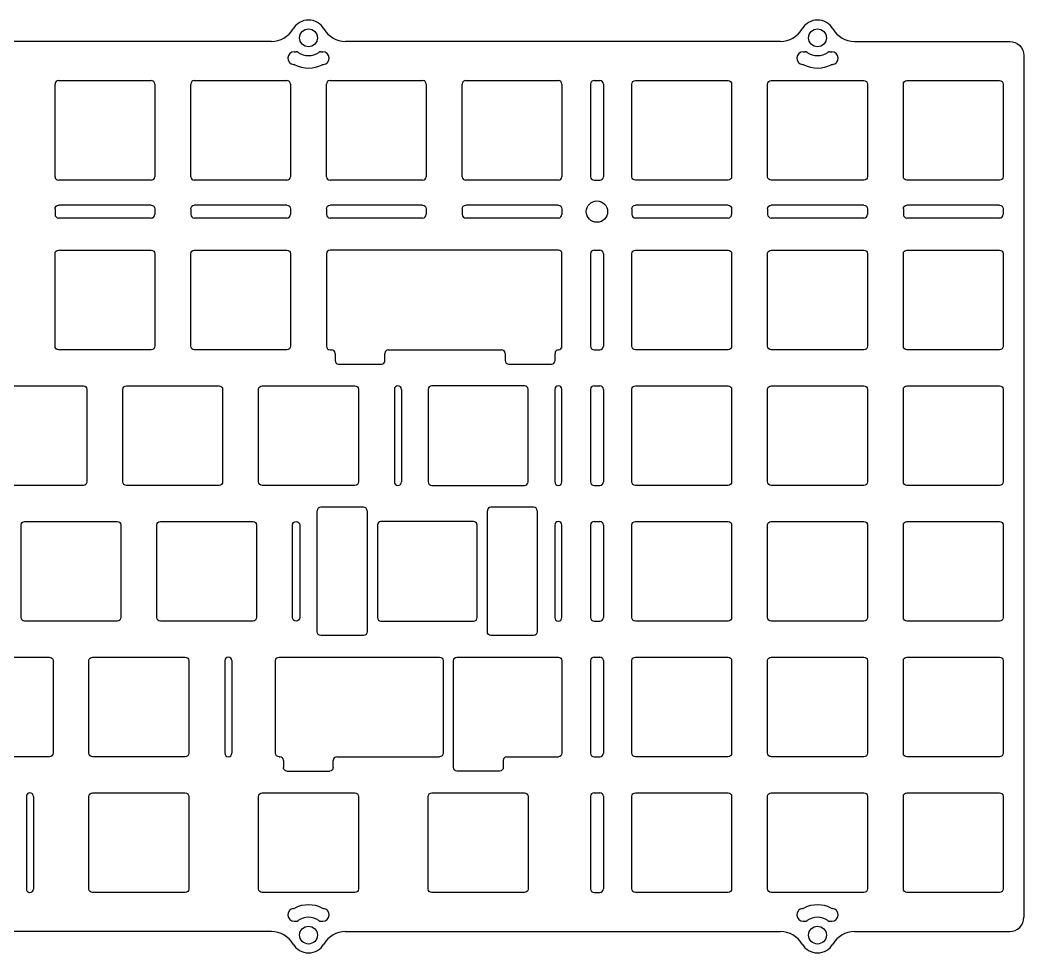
# Model space of a CAD drawing. Header units: millimetres. Extents: x 22 to 371, y 18 to 149.
# Drawn here: x 229.7 to 370.6, y 18 to 149 of the extents above; entities that cross this region are included whole.
import ezdxf

# ---------------------------------------------------------------- set-up
doc = ezdxf.new("R2010")
doc.units = ezdxf.units.MM
doc.header["$MEASUREMENT"] = 0
doc.layers.add('VISIBLE', color=7, linetype='Continuous')

msp = doc.modelspace()

# ---------------------------------------------------------------- linework, layer by layer
at = {"layer": 'VISIBLE'}
for p, q in [((265, 145.97, 0.75), (189.67, 145.97, 0.75)), ((336.44, 145.97, 0.75), (275.39, 145.97, 0.75)), ((346.83, 145.97, 0.75), (368.61, 145.97, 0.75)), ((268.2, 144.52, 0.75), (268.47, 144.52, 0.75)), ((271.93, 144.52, 0.75), (272.2, 144.52, 0.75)), ((339.64, 144.52, 0.75), (339.9, 144.52, 0.75)), ((343.37, 144.52, 0.75), (343.64, 144.52, 0.75)), ((370.61, 143.97, 0.75), (370.61, 22.97, 0.75)), ((234.62, 126.97, 0.75), (234.62, 139.97, 0.75)), ((235.12, 140.47, 0.75), (248.12, 140.47, 0.75)), ((248.62, 139.97, 0.75), (248.62, 126.97, 0.75)), ((253.67, 126.97, 0.75), (253.67, 139.97, 0.75)), ((254.17, 140.47, 0.75), (267.17, 140.47, 0.75)), ((267.67, 139.97, 0.75), (267.67, 126.97, 0.75)), ((272.72, 126.97, 0.75), (272.72, 139.97, 0.75)), ((273.22, 140.47, 0.75), (286.22, 140.47, 0.75)), ((286.72, 139.97, 0.75), (286.72, 126.97, 0.75)), ((291.77, 126.97, 0.75), (291.77, 139.97, 0.75)), ((292.27, 140.47, 0.75), (305.27, 140.47, 0.75)), ((305.77, 139.97, 0.75), (305.77, 126.97, 0.75)), ((309.78, 139.97, 0.75), (309.78, 126.97, 0.75)), ((310.28, 140.47, 0.75), (311.08, 140.47, 0.75)), ((311.58, 139.97, 0.75), (311.58, 126.97, 0.75)), ((315.59, 126.97, 0.75), (315.59, 139.97, 0.75)), ((316.09, 140.47, 0.75), (329.09, 140.47, 0.75)), ((329.59, 139.97, 0.75), (329.59, 126.97, 0.75)), ((334.64, 126.97, 0.75), (334.64, 139.97, 0.75)), ((335.14, 140.47, 0.75), (348.14, 140.47, 0.75)), ((348.64, 139.97, 0.75), (348.64, 126.97, 0.75)), ((353.69, 126.97, 0.75), (353.69, 139.97, 0.75)), ((354.19, 140.47, 0.75), (367.19, 140.47, 0.75)), ((367.69, 139.97, 0.75), (367.69, 126.97, 0.75)), ((248.12, 126.47, 0.75), (235.12, 126.47, 0.75)), ((267.17, 126.47, 0.75), (254.17, 126.47, 0.75)), ((286.22, 126.47, 0.75), (273.22, 126.47, 0.75)), ((305.27, 126.47, 0.75), (292.27, 126.47, 0.75)), ((310.28, 126.47, 0.75), (311.08, 126.47, 0.75)), ((329.09, 126.47, 0.75), (316.09, 126.47, 0.75)), ((348.14, 126.47, 0.75), (335.14, 126.47, 0.75)), ((367.19, 126.47, 0.75), (354.19, 126.47, 0.75)), ((248.12, 122.97, 0.75), (235.12, 122.97, 0.75)), ((267.17, 122.97, 0.75), (254.17, 122.97, 0.75)), ((286.22, 122.97, 0.75), (273.22, 122.97, 0.75)), ((305.27, 122.97, 0.75), (292.27, 122.97, 0.75)), ((329.09, 122.97, 0.75), (316.09, 122.97, 0.75)), ((348.14, 122.97, 0.75), (335.14, 122.97, 0.75)), ((367.19, 122.97, 0.75), (354.19, 122.97, 0.75)), ((234.62, 122.47, 0.75), (234.62, 121.67, 0.75)), ((248.62, 122.47, 0.75), (248.62, 121.67, 0.75)), ((253.67, 122.47, 0.75), (253.67, 121.67, 0.75)), ((267.67, 122.47, 0.75), (267.67, 121.67, 0.75)), ((272.72, 122.47, 0.75), (272.72, 121.67, 0.75)), ((286.72, 122.47, 0.75), (286.72, 121.67, 0.75)), ((291.77, 122.47, 0.75), (291.77, 121.67, 0.75)), ((305.77, 122.47, 0.75), (305.77, 121.67, 0.75)), ((315.59, 122.47, 0.75), (315.59, 121.67, 0.75)), ((329.59, 122.47, 0.75), (329.59, 121.67, 0.75)), ((334.64, 122.47, 0.75), (334.64, 121.67, 0.75)), ((348.64, 122.47, 0.75), (348.64, 121.67, 0.75)), ((353.69, 122.47, 0.75), (353.69, 121.67, 0.75)), ((367.69, 122.47, 0.75), (367.69, 121.67, 0.75)), ((248.12, 121.17, 0.75), (235.12, 121.17, 0.75)), ((267.17, 121.17, 0.75), (254.17, 121.17, 0.75)), ((286.22, 121.17, 0.75), (273.22, 121.17, 0.75)), ((305.27, 121.17, 0.75), (292.27, 121.17, 0.75)), ((329.09, 121.17, 0.75), (316.09, 121.17, 0.75)), ((348.14, 121.17, 0.75), (335.14, 121.17, 0.75)), ((367.19, 121.17, 0.75), (354.19, 121.17, 0.75)), ((234.62, 103.16, 0.75), (234.62, 116.16, 0.75)), ((235.12, 116.66, 0.75), (248.12, 116.66, 0.75)), ((248.62, 116.16, 0.75), (248.62, 103.16, 0.75)), ((253.67, 103.16, 0.75), (253.67, 116.16, 0.75)), ((254.17, 116.66, 0.75), (267.17, 116.66, 0.75)), ((267.67, 116.16, 0.75), (267.67, 103.16, 0.75)), ((309.78, 116.16, 0.75), (309.78, 103.16, 0.75)), ((310.28, 116.66, 0.75), (311.08, 116.66, 0.75)), ((311.58, 116.16, 0.75), (311.58, 103.16, 0.75)), ((315.59, 103.16, 0.75), (315.59, 116.16, 0.75)), ((316.09, 116.66, 0.75), (329.09, 116.66, 0.75)), ((329.59, 116.16, 0.75), (329.59, 103.16, 0.75)), ((334.64, 103.16, 0.75), (334.64, 116.16, 0.75)), ((335.14, 116.66, 0.75), (348.14, 116.66, 0.75)), ((348.64, 116.16, 0.75), (348.64, 103.16, 0.75)), ((353.69, 103.16, 0.75), (353.69, 116.16, 0.75)), ((354.19, 116.66, 0.75), (367.19, 116.66, 0.75)), ((367.69, 116.16, 0.75), (367.69, 103.16, 0.75)), ((248.12, 102.66, 0.75), (235.12, 102.66, 0.75)), ((267.17, 102.66, 0.75), (254.17, 102.66, 0.75)), ((310.28, 102.66, 0.75), (311.08, 102.66, 0.75)), ((329.09, 102.66, 0.75), (316.09, 102.66, 0.75)), ((348.14, 102.66, 0.75), (335.14, 102.66, 0.75)), ((367.19, 102.66, 0.75), (354.19, 102.66, 0.75)), ((225.6, 97.61, 0.75), (238.6, 97.61, 0.75)), ((244.65, 97.61, 0.75), (257.65, 97.61, 0.75)), ((263.7, 97.61, 0.75), (276.7, 97.61, 0.75)), ((310.28, 97.61, 0.75), (311.08, 97.61, 0.75)), ((316.09, 97.61, 0.75), (329.09, 97.61, 0.75)), ((335.14, 97.61, 0.75), (348.14, 97.61, 0.75)), ((354.19, 97.61, 0.75), (367.19, 97.61, 0.75)), ((239.1, 97.11, 0.75), (239.1, 84.11, 0.75)), ((244.15, 84.11, 0.75), (244.15, 97.11, 0.75)), ((258.15, 97.11, 0.75), (258.15, 84.11, 0.75)), ((263.2, 84.11, 0.75), (263.2, 97.11, 0.75)), ((277.2, 97.11, 0.75), (277.2, 84.11, 0.75)), ((282.25, 97.11, 0.75), (282.25, 84.11, 0.75)), ((283.25, 97.11, 0.75), (283.25, 84.11, 0.75)), ((309.78, 97.11, 0.75), (309.78, 84.11, 0.75)), ((311.58, 97.11, 0.75), (311.58, 84.11, 0.75)), ((315.59, 84.11, 0.75), (315.59, 97.11, 0.75)), ((329.59, 97.11, 0.75), (329.59, 84.11, 0.75)), ((334.64, 84.11, 0.75), (334.64, 97.11, 0.75)), ((348.64, 97.11, 0.75), (348.64, 84.11, 0.75)), ((353.69, 84.11, 0.75), (353.69, 97.11, 0.75)), ((367.69, 97.11, 0.75), (367.69, 84.11, 0.75)), ((238.6, 83.61, 0.75), (225.6, 83.61, 0.75)), ((257.65, 83.61, 0.75), (244.65, 83.61, 0.75)), ((276.7, 83.61, 0.75), (263.7, 83.61, 0.75)), ((310.28, 83.61, 0.75), (311.08, 83.61, 0.75)), ((329.09, 83.61, 0.75), (316.09, 83.61, 0.75)), ((348.14, 83.61, 0.75), (335.14, 83.61, 0.75)), ((367.19, 83.61, 0.75), (354.19, 83.61, 0.75)), ((229.86, 65.06, 0.75), (229.86, 78.06, 0.75)), ((230.36, 78.56, 0.75), (243.36, 78.56, 0.75)), ((243.86, 78.06, 0.75), (243.86, 65.06, 0.75)), ((248.91, 65.06, 0.75), (248.91, 78.06, 0.75)), ((249.41, 78.56, 0.75), (262.41, 78.56, 0.75)), ((262.91, 78.06, 0.75), (262.91, 65.06, 0.75)), ((309.78, 78.06, 0.75), (309.78, 65.06, 0.75)), ((310.28, 78.56, 0.75), (311.08, 78.56, 0.75)), ((311.58, 78.06, 0.75), (311.58, 65.06, 0.75)), ((315.59, 65.06, 0.75), (315.59, 78.06, 0.75)), ((316.09, 78.56, 0.75), (329.09, 78.56, 0.75)), ((329.59, 78.06, 0.75), (329.59, 65.06, 0.75)), ((334.64, 65.06, 0.75), (334.64, 78.06, 0.75)), ((335.14, 78.56, 0.75), (348.14, 78.56, 0.75)), ((348.64, 78.06, 0.75), (348.64, 65.06, 0.75)), ((353.69, 65.06, 0.75), (353.69, 78.06, 0.75)), ((354.19, 78.56, 0.75), (367.19, 78.56, 0.75)), ((367.69, 78.06, 0.75), (367.69, 65.06, 0.75)), ((243.36, 64.56, 0.75), (230.36, 64.56, 0.75)), ((262.41, 64.56, 0.75), (249.41, 64.56, 0.75)), ((310.28, 64.56, 0.75), (311.08, 64.56, 0.75)), ((329.09, 64.56, 0.75), (316.09, 64.56, 0.75)), ((348.14, 64.56, 0.75), (335.14, 64.56, 0.75)), ((367.19, 64.56, 0.75), (354.19, 64.56, 0.75)), ((220.84, 59.51, 0.75), (233.84, 59.51, 0.75)), ((239.89, 59.51, 0.75), (252.89, 59.51, 0.75)), ((266.08, 59.51, 0.75), (288.6, 59.51, 0.75)), ((291.04, 59.51, 0.75), (305.27, 59.51, 0.75)), ((310.28, 59.51, 0.75), (311.08, 59.51, 0.75)), ((316.09, 59.51, 0.75), (329.09, 59.51, 0.75)), ((335.14, 59.51, 0.75), (348.14, 59.51, 0.75)), ((354.19, 59.51, 0.75), (367.19, 59.51, 0.75)), ((234.34, 59.01, 0.75), (234.34, 46.01, 0.75)), ((239.39, 46.01, 0.75), (239.39, 59.01, 0.75)), ((253.39, 59.01, 0.75), (253.39, 46.01, 0.75)), ((258.44, 59.01, 0.75), (258.44, 46.01, 0.75)), ((259.44, 59.01, 0.75), (259.44, 46.01, 0.75)), ((265.58, 46.01, 0.75), (265.58, 59.01, 0.75)), ((289.1, 59.01, 0.75), (289.1, 46.01, 0.75)), ((290.54, 44.01, 0.75), (290.54, 59.01, 0.75)), ((305.77, 59.01, 0.75), (305.77, 46.01, 0.75)), ((309.78, 59.01, 0.75), (309.78, 46.01, 0.75)), ((311.58, 59.01, 0.75), (311.58, 46.01, 0.75)), ((315.59, 46.01, 0.75), (315.59, 59.01, 0.75)), ((329.59, 59.01, 0.75), (329.59, 46.01, 0.75)), ((334.64, 46.01, 0.75), (334.64, 59.01, 0.75)), ((348.64, 59.01, 0.75), (348.64, 46.01, 0.75)), ((353.69, 46.01, 0.75), (353.69, 59.01, 0.75)), ((367.69, 59.01, 0.75), (367.69, 46.01, 0.75)), ((233.84, 45.51, 0.75), (220.84, 45.51, 0.75)), ((252.89, 45.51, 0.75), (239.89, 45.51, 0.75)), ((266.08, 45.51, 0.75), (266.17, 45.51, 0.75)), ((274.17, 45.51, 0.75), (288.6, 45.51, 0.75)), ((298.04, 45.51, 0.75), (305.27, 45.51, 0.75)), ((310.28, 45.51, 0.75), (311.08, 45.51, 0.75)), ((329.09, 45.51, 0.75), (316.09, 45.51, 0.75)), ((348.14, 45.51, 0.75), (335.14, 45.51, 0.75)), ((367.19, 45.51, 0.75), (354.19, 45.51, 0.75)), ((266.67, 45.01, 0.75), (266.67, 44.01, 0.75)), ((273.67, 44.01, 0.75), (273.67, 45.01, 0.75)), ((297.54, 45.01, 0.75), (297.54, 44.01, 0.75)), ((267.17, 43.51, 0.75), (273.17, 43.51, 0.75)), ((297.04, 43.51, 0.75), (291.04, 43.51, 0.75)), ((230.6, 39.94, 0.75), (230.6, 26.94, 0.75)), ((231.6, 39.94, 0.75), (231.6, 26.94, 0.75)), ((239.39, 26.94, 0.75), (239.39, 39.94, 0.75)), ((239.89, 40.44, 0.75), (252.89, 40.44, 0.75)), ((253.39, 39.94, 0.75), (253.39, 26.94, 0.75)), ((263.2, 26.94, 0.75), (263.2, 39.94, 0.75)), ((263.7, 40.44, 0.75), (276.7, 40.44, 0.75)), ((277.2, 39.94, 0.75), (277.2, 26.94, 0.75)), ((287.01, 26.94, 0.75), (287.01, 39.94, 0.75)), ((287.51, 40.44, 0.75), (300.51, 40.44, 0.75)), ((301.01, 39.94, 0.75), (301.01, 26.94, 0.75)), ((309.78, 39.96, 0.75), (309.78, 26.96, 0.75)), ((310.28, 40.46, 0.75), (311.08, 40.46, 0.75)), ((311.58, 39.96, 0.75), (311.58, 26.96, 0.75)), ((315.59, 26.96, 0.75), (315.59, 39.96, 0.75)), ((316.09, 40.46, 0.75), (329.09, 40.46, 0.75)), ((329.59, 39.96, 0.75), (329.59, 26.96, 0.75)), ((334.64, 26.96, 0.75), (334.64, 39.96, 0.75)), ((335.14, 40.46, 0.75), (348.14, 40.46, 0.75)), ((348.64, 39.96, 0.75), (348.64, 26.96, 0.75)), ((353.69, 26.96, 0.75), (353.69, 39.96, 0.75)), ((354.19, 40.46, 0.75), (367.19, 40.46, 0.75)), ((367.69, 39.96, 0.75), (367.69, 26.96, 0.75)), ((252.89, 26.44, 0.75), (239.89, 26.44, 0.75)), ((276.7, 26.44, 0.75), (263.7, 26.44, 0.75)), ((300.51, 26.44, 0.75), (287.51, 26.44, 0.75)), ((310.28, 26.46, 0.75), (311.08, 26.46, 0.75)), ((329.09, 26.46, 0.75), (316.09, 26.46, 0.75)), ((348.14, 26.46, 0.75), (335.14, 26.46, 0.75)), ((367.19, 26.46, 0.75), (354.19, 26.46, 0.75)), ((268.2, 22.42, 0.75), (268.47, 22.42, 0.75)), ((271.93, 22.42, 0.75), (272.2, 22.42, 0.75)), ((339.64, 22.42, 0.75), (339.9, 22.42, 0.75)), ((343.37, 22.42, 0.75), (343.64, 22.42, 0.75)), ((265, 20.97, 0.75), (218.73, 20.97, 0.75)), ((275.39, 20.97, 0.75), (336.44, 20.97, 0.75)), ((346.83, 20.97, 0.75), (368.61, 20.97, 0.75))]:
    msp.add_line(p, q, dxfattribs=at)
at = {"layer": 'VISIBLE', "elevation": 0.75}
for points in [[(368.61, 145.97, -0.414214), (370.61, 143.97)], [(305.3, 102.66, 0.39422), (305.77, 103.16), (305.77, 116.16, 0.414214), (305.27, 116.66), (273.22, 116.66, 0.414214), (272.72, 116.16), (272.72, 103.16, 0.414214), (273.22, 102.66), (273.43, 102.66)], [(273.93, 102.16), (273.93, 101.16, 0.414214), (274.43, 100.66), (280.43, 100.66, 0.414214), (280.93, 101.16), (280.93, 102.16)], [(297.8, 102.16), (297.8, 101.16, 0.414214), (298.3, 100.66), (304.3, 100.66, 0.414214), (304.8, 101.16), (304.8, 102.16)], [(278.43, 80.06, 0.414214), (277.93, 80.56), (271.93, 80.56, 0.414214), (271.43, 80.06)], [(302.3, 80.06, 0.414214), (301.8, 80.56), (295.8, 80.56, 0.414214), (295.3, 80.06)], [(278.43, 80.06), (278.43, 63.06, -0.414214), (277.93, 62.56), (271.93, 62.56, -0.414214), (271.43, 63.06), (271.43, 80.06)], [(302.3, 80.06), (302.3, 63.06, -0.414214), (301.8, 62.56), (295.8, 62.56, -0.414214), (295.3, 63.06), (295.3, 80.06)], [(368.61, 20.97, 0.414214), (370.61, 22.97)]]:
    msp.add_lwpolyline(points, format="xyb", dxfattribs=at)
msp.add_lwpolyline([(281.43, 102.66), (297.3, 102.66)], dxfattribs=at)
for points in [[(287.01, 97.11), (287.01, 84.11, 0.414214), (287.51, 83.61), (300.51, 83.61, 0.414214), (301.01, 84.11), (301.01, 97.11, 0.414214), (300.51, 97.61), (287.51, 97.61, 0.414214)], [(305.77, 97.11, 1), (304.77, 97.11), (304.77, 84.11, 1), (305.77, 84.11)], [(267.96, 78.06, -1), (268.96, 78.06), (268.96, 65.06, -1), (267.96, 65.06)], [(293.37, 78.56), (280.37, 78.56, 0.414214), (279.87, 78.06), (279.87, 65.06, 0.414214), (280.37, 64.56), (293.37, 64.56, 0.414214), (293.87, 65.06), (293.87, 78.06, 0.414214)], [(305.77, 78.06, 1), (304.77, 78.06), (304.77, 65.06, 1), (305.77, 65.06)]]:
    msp.add_lwpolyline(points, format="xyb", close=True, dxfattribs=at)
at = {"layer": 'VISIBLE'}
for centre, radius in [((270.2, 146.47, 0.75), 1.25), ((341.64, 146.47, 0.75), 1.25), ((310.68, 122.07, 0.75), 1.5), ((270.2, 20.47, 0.75), 1.25), ((341.64, 20.47, 0.75), 1.25)]:
    msp.add_circle(centre, radius, dxfattribs=at)
for centre, radius, start, end in [((270.2, 146.47, 0.75), 2.5, 30, 150), ((341.64, 146.47, 0.75), 2.5, 30, 150), ((265, 149.47, 0.75), 3.5, 270, 330), ((275.39, 149.47, 0.75), 3.5, 210, 270), ((336.44, 149.47, 0.75), 3.5, 270, 330), ((346.83, 149.47, 0.75), 3.5, 210, 270), ((268.2, 143.62, 0.75), 0.9, 90, 264.5), ((268.47, 144.02, 0.75), 0.5, 54.7525, 90), ((270.2, 146.47, 0.75), 2.5, 234.7525, 305.2475), ((271.93, 144.02, 0.75), 0.5, 90, 125.2475), ((272.2, 143.62, 0.75), 0.9, 275.5, 90), ((339.64, 143.62, 0.75), 0.9, 90, 264.5), ((339.9, 144.02, 0.75), 0.5, 54.7525, 90), ((341.64, 146.47, 0.75), 2.5, 234.7525, 305.2475), ((343.37, 144.02, 0.75), 0.5, 90, 125.2475), ((343.64, 143.62, 0.75), 0.9, 275.5, 90), ((268.06, 142.22, 0.75), 0.5, 63.3011, 84.5), ((270.2, 146.47, 0.75), 4.25, 243.3011, 296.6989), ((272.33, 142.22, 0.75), 0.5, 95.5, 116.6989), ((339.5, 142.22, 0.75), 0.5, 63.3011, 84.5), ((341.64, 146.47, 0.75), 4.25, 243.3011, 296.6989), ((343.77, 142.22, 0.75), 0.5, 95.5, 116.6989), ((235.12, 139.97, 0.75), 0.5, 90, 180), ((248.12, 139.97, 0.75), 0.5, 0, 90), ((254.17, 139.97, 0.75), 0.5, 90, 180), ((267.17, 139.97, 0.75), 0.5, 0, 90), ((273.22, 139.97, 0.75), 0.5, 90, 180), ((286.22, 139.97, 0.75), 0.5, 0, 90), ((292.27, 139.97, 0.75), 0.5, 90, 180), ((305.27, 139.97, 0.75), 0.5, 0, 90), ((310.28, 139.97, 0.75), 0.5, 90, 180), ((311.08, 139.97, 0.75), 0.5, 0, 90), ((235.12, 126.97, 0.75), 0.5, 180, 270), ((248.12, 126.97, 0.75), 0.5, 270, 0), ((254.17, 126.97, 0.75), 0.5, 180, 270), ((267.17, 126.97, 0.75), 0.5, 270, 0), ((273.22, 126.97, 0.75), 0.5, 180, 270), ((286.22, 126.97, 0.75), 0.5, 270, 0), ((292.27, 126.97, 0.75), 0.5, 180, 270), ((305.27, 126.97, 0.75), 0.5, 270, 0), ((310.28, 126.97, 0.75), 0.5, 180, 270), ((311.08, 126.97, 0.75), 0.5, 270, 0), ((235.12, 121.67, 0.75), 0.5, 180, 270), ((248.12, 121.67, 0.75), 0.5, 270, 0), ((254.17, 121.67, 0.75), 0.5, 180, 270), ((267.17, 121.67, 0.75), 0.5, 270, 0), ((273.22, 121.67, 0.75), 0.5, 180, 270), ((286.22, 121.67, 0.75), 0.5, 270, 0), ((292.27, 121.67, 0.75), 0.5, 180, 270), ((305.27, 121.67, 0.75), 0.5, 270, 0), ((316.09, 121.67, 0.75), 0.5, 180, 270), ((329.09, 121.67, 0.75), 0.5, 270, 0), ((335.14, 121.67, 0.75), 0.5, 180, 270), ((348.14, 121.67, 0.75), 0.5, 270, 0), ((354.19, 121.67, 0.75), 0.5, 180, 270), ((367.19, 121.67, 0.75), 0.5, 270, 0), ((310.28, 116.16, 0.75), 0.5, 90, 180), ((311.08, 116.16, 0.75), 0.5, 0, 90), ((310.28, 103.16, 0.75), 0.5, 180, 270), ((311.08, 103.16, 0.75), 0.5, 270, 0), ((273.43, 102.16, 0.75), 0.5, 0, 90), ((281.43, 102.16, 0.75), 0.5, 90, 180), ((297.3, 102.16, 0.75), 0.5, 0, 90), ((305.3, 102.16, 0.75), 0.5, 90, 180), ((282.75, 97.11, 0.75), 0.5, 0, 180), ((310.28, 97.11, 0.75), 0.5, 90, 180), ((311.08, 97.11, 0.75), 0.5, 0, 90), ((282.75, 84.11, 0.75), 0.5, 180, 0), ((310.28, 84.11, 0.75), 0.5, 180, 270), ((311.08, 84.11, 0.75), 0.5, 270, 0), ((310.28, 78.06, 0.75), 0.5, 90, 180), ((311.08, 78.06, 0.75), 0.5, 0, 90), ((310.28, 65.06, 0.75), 0.5, 180, 270), ((311.08, 65.06, 0.75), 0.5, 270, 0), ((258.94, 59.01, 0.75), 0.5, 0, 180), ((310.28, 59.01, 0.75), 0.5, 90, 180), ((311.08, 59.01, 0.75), 0.5, 0, 90), ((258.94, 46.01, 0.75), 0.5, 180, 0), ((266.17, 45.01, 0.75), 0.5, 0, 90), ((274.17, 45.01, 0.75), 0.5, 90, 180), ((298.04, 45.01, 0.75), 0.5, 90, 180), ((310.28, 46.01, 0.75), 0.5, 180, 270), ((311.08, 46.01, 0.75), 0.5, 270, 0), ((231.1, 39.94, 0.75), 0.5, 0, 180), ((310.28, 39.96, 0.75), 0.5, 90, 180), ((311.08, 39.96, 0.75), 0.5, 0, 90), ((231.1, 26.94, 0.75), 0.5, 180, 0), ((310.28, 26.96, 0.75), 0.5, 180, 270), ((311.08, 26.96, 0.75), 0.5, 270, 0), ((268.2, 23.32, 0.75), 0.9, 95.5, 270), ((268.06, 24.71, 0.75), 0.5, 275.5, 296.6989), ((270.2, 20.47, 0.75), 4.25, 63.3011, 116.6989), ((272.33, 24.71, 0.75), 0.5, 243.3011, 264.5), ((272.2, 23.32, 0.75), 0.9, 270, 84.5), ((339.64, 23.32, 0.75), 0.9, 95.5, 270), ((339.5, 24.71, 0.75), 0.5, 275.5, 296.6989), ((341.64, 20.47, 0.75), 4.25, 63.3011, 116.6989), ((343.77, 24.71, 0.75), 0.5, 243.3011, 264.5), ((343.64, 23.32, 0.75), 0.9, 270, 84.5), ((270.2, 20.47, 0.75), 2.5, 54.7525, 125.2475), ((341.64, 20.47, 0.75), 2.5, 54.7525, 125.2475), ((268.47, 22.92, 0.75), 0.5, 270, 305.2475), ((271.93, 22.92, 0.75), 0.5, 234.7525, 270), ((339.9, 22.92, 0.75), 0.5, 270, 305.2475), ((343.37, 22.92, 0.75), 0.5, 234.7525, 270), ((265, 17.47, 0.75), 3.5, 30, 90), ((275.39, 17.47, 0.75), 3.5, 90, 150), ((336.44, 17.47, 0.75), 3.5, 30, 90), ((346.83, 17.47, 0.75), 3.5, 90, 150), ((270.2, 20.47, 0.75), 2.5, 210, 330), ((341.64, 20.47, 0.75), 2.5, 210, 330)]:
    msp.add_arc(centre, radius, start, end, dxfattribs=at)
at = {"layer": 'VISIBLE', "extrusion": (0, 0, -1)}
for centre, start, end in [((-316.09, 139.97, -0.75), 0, 90), ((-329.09, 139.97, -0.75), 90, 180), ((-335.14, 139.97, -0.75), 0, 90), ((-348.14, 139.97, -0.75), 90, 180), ((-354.19, 139.97, -0.75), 0, 90), ((-367.19, 139.97, -0.75), 90, 180), ((-316.09, 126.97, -0.75), 270, 0), ((-329.09, 126.97, -0.75), 180, 270), ((-335.14, 126.97, -0.75), 270, 0), ((-348.14, 126.97, -0.75), 180, 270), ((-354.19, 126.97, -0.75), 270, 0), ((-367.19, 126.97, -0.75), 180, 270), ((-235.12, 122.47, -0.75), 0, 90), ((-248.12, 122.47, -0.75), 90, 180), ((-254.17, 122.47, -0.75), 0, 90), ((-267.17, 122.47, -0.75), 90, 180), ((-273.22, 122.47, -0.75), 0, 90), ((-286.22, 122.47, -0.75), 90, 180), ((-292.27, 122.47, -0.75), 0, 90), ((-305.27, 122.47, -0.75), 90, 180), ((-316.09, 122.47, -0.75), 0, 90), ((-329.09, 122.47, -0.75), 90, 180), ((-335.14, 122.47, -0.75), 0, 90), ((-348.14, 122.47, -0.75), 90, 180), ((-354.19, 122.47, -0.75), 0, 90), ((-367.19, 122.47, -0.75), 90, 180), ((-235.12, 116.16, -0.75), 0, 90), ((-248.12, 116.16, -0.75), 90, 180), ((-254.17, 116.16, -0.75), 0, 90), ((-267.17, 116.16, -0.75), 90, 180), ((-316.09, 116.16, -0.75), 0, 90), ((-329.09, 116.16, -0.75), 90, 180), ((-335.14, 116.16, -0.75), 0, 90), ((-348.14, 116.16, -0.75), 90, 180), ((-354.19, 116.16, -0.75), 0, 90), ((-367.19, 116.16, -0.75), 90, 180), ((-235.12, 103.16, -0.75), 270, 0), ((-248.12, 103.16, -0.75), 180, 270), ((-254.17, 103.16, -0.75), 270, 0), ((-267.17, 103.16, -0.75), 180, 270), ((-316.09, 103.16, -0.75), 270, 0), ((-329.09, 103.16, -0.75), 180, 270), ((-335.14, 103.16, -0.75), 270, 0), ((-348.14, 103.16, -0.75), 180, 270), ((-354.19, 103.16, -0.75), 270, 0), ((-367.19, 103.16, -0.75), 180, 270), ((-238.6, 97.11, -0.75), 90, 180), ((-244.65, 97.11, -0.75), 0, 90), ((-257.65, 97.11, -0.75), 90, 180), ((-263.7, 97.11, -0.75), 0, 90), ((-276.7, 97.11, -0.75), 90, 180), ((-316.09, 97.11, -0.75), 0, 90), ((-329.09, 97.11, -0.75), 90, 180), ((-335.14, 97.11, -0.75), 0, 90), ((-348.14, 97.11, -0.75), 90, 180), ((-354.19, 97.11, -0.75), 0, 90), ((-367.19, 97.11, -0.75), 90, 180), ((-238.6, 84.11, -0.75), 180, 270), ((-244.65, 84.11, -0.75), 270, 0), ((-257.65, 84.11, -0.75), 180, 270), ((-263.7, 84.11, -0.75), 270, 0), ((-276.7, 84.11, -0.75), 180, 270), ((-316.09, 84.11, -0.75), 270, 0), ((-329.09, 84.11, -0.75), 180, 270), ((-335.14, 84.11, -0.75), 270, 0), ((-348.14, 84.11, -0.75), 180, 270), ((-354.19, 84.11, -0.75), 270, 0), ((-367.19, 84.11, -0.75), 180, 270), ((-230.36, 78.06, -0.75), 0, 90), ((-243.36, 78.06, -0.75), 90, 180), ((-249.41, 78.06, -0.75), 0, 90), ((-262.41, 78.06, -0.75), 90, 180), ((-316.09, 78.06, -0.75), 0, 90), ((-329.09, 78.06, -0.75), 90, 180), ((-335.14, 78.06, -0.75), 0, 90), ((-348.14, 78.06, -0.75), 90, 180), ((-354.19, 78.06, -0.75), 0, 90), ((-367.19, 78.06, -0.75), 90, 180), ((-230.36, 65.06, -0.75), 270, 0), ((-243.36, 65.06, -0.75), 180, 270), ((-249.41, 65.06, -0.75), 270, 0), ((-262.41, 65.06, -0.75), 180, 270), ((-316.09, 65.06, -0.75), 270, 0), ((-329.09, 65.06, -0.75), 180, 270), ((-335.14, 65.06, -0.75), 270, 0), ((-348.14, 65.06, -0.75), 180, 270), ((-354.19, 65.06, -0.75), 270, 0), ((-367.19, 65.06, -0.75), 180, 270), ((-233.84, 59.01, -0.75), 90, 180), ((-239.89, 59.01, -0.75), 0, 90), ((-252.89, 59.01, -0.75), 90, 180), ((-266.08, 59.01, -0.75), 0, 90), ((-288.6, 59.01, -0.75), 90, 180), ((-291.04, 59.01, -0.75), 0, 90), ((-305.27, 59.01, -0.75), 90, 180), ((-316.09, 59.01, -0.75), 0, 90), ((-329.09, 59.01, -0.75), 90, 180), ((-335.14, 59.01, -0.75), 0, 90), ((-348.14, 59.01, -0.75), 90, 180), ((-354.19, 59.01, -0.75), 0, 90), ((-367.19, 59.01, -0.75), 90, 180), ((-233.84, 46.01, -0.75), 180, 270), ((-239.89, 46.01, -0.75), 270, 0), ((-252.89, 46.01, -0.75), 180, 270), ((-266.08, 46.01, -0.75), 270, 0), ((-288.6, 46.01, -0.75), 180, 270), ((-305.27, 46.01, -0.75), 180, 270), ((-316.09, 46.01, -0.75), 270, 0), ((-329.09, 46.01, -0.75), 180, 270), ((-335.14, 46.01, -0.75), 270, 0), ((-348.14, 46.01, -0.75), 180, 270), ((-354.19, 46.01, -0.75), 270, 0), ((-367.19, 46.01, -0.75), 180, 270), ((-267.17, 44.01, -0.75), 270, 0), ((-273.17, 44.01, -0.75), 180, 270), ((-291.04, 44.01, -0.75), 270, 0), ((-297.04, 44.01, -0.75), 180, 270), ((-239.89, 39.94, -0.75), 0, 90), ((-252.89, 39.94, -0.75), 90, 180), ((-263.7, 39.94, -0.75), 0, 90), ((-276.7, 39.94, -0.75), 90, 180), ((-287.51, 39.94, -0.75), 0, 90), ((-300.51, 39.94, -0.75), 90, 180), ((-316.09, 39.96, -0.75), 0, 90), ((-329.09, 39.96, -0.75), 90, 180), ((-335.14, 39.96, -0.75), 0, 90), ((-348.14, 39.96, -0.75), 90, 180), ((-354.19, 39.96, -0.75), 0, 90), ((-367.19, 39.96, -0.75), 90, 180), ((-239.89, 26.94, -0.75), 270, 0), ((-252.89, 26.94, -0.75), 180, 270), ((-263.7, 26.94, -0.75), 270, 0), ((-276.7, 26.94, -0.75), 180, 270), ((-287.51, 26.94, -0.75), 270, 0), ((-300.51, 26.94, -0.75), 180, 270), ((-316.09, 26.96, -0.75), 270, 0), ((-329.09, 26.96, -0.75), 180, 270), ((-335.14, 26.96, -0.75), 270, 0), ((-348.14, 26.96, -0.75), 180, 270), ((-354.19, 26.96, -0.75), 270, 0), ((-367.19, 26.96, -0.75), 180, 270)]:
    msp.add_arc(centre, 0.5, start, end, dxfattribs=at)

doc.saveas('drawing.dxf')
